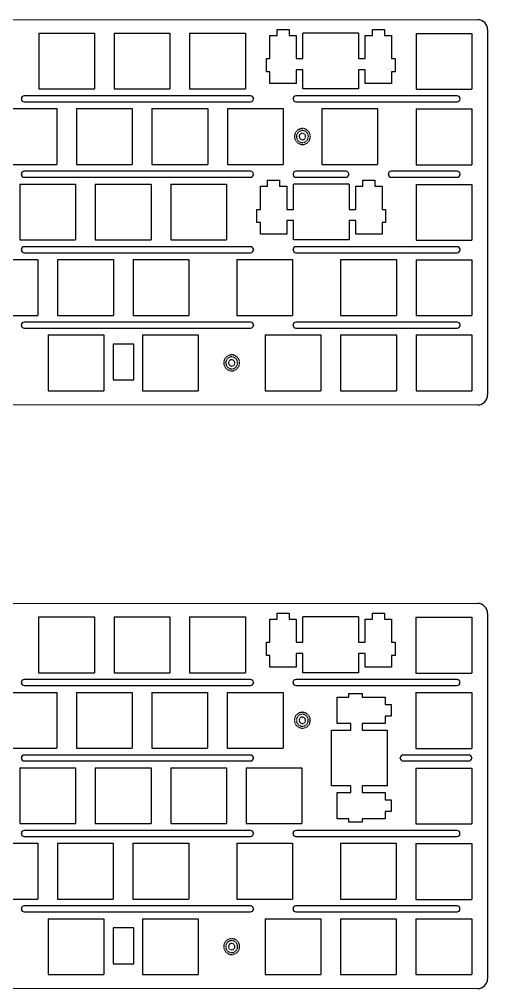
# Model space of a CAD drawing. Extents: x 1168 to 1833, y 1867 to 2135.
# Drawn here: x 1357.6 to 1475.5, y 1890.4 to 2134.5 of the extents above; entities that cross this region are included whole.
import ezdxf

# ---------------------------------------------------------------- set-up
doc = ezdxf.new("R2010")
doc.units = 0
doc.header["$MEASUREMENT"] = 0
for name, pattern in [('AI-Linetype-31', [0.2, 0.1, -0.1]), ('AI-Linetype-32', [0.2, 0.1, -0.1]), ('AI-Linetype-33', [0.2, 0.1, -0.1]), ('AI-Linetype-34', [0.2, 0.1, -0.1]), ('AI-Linetype-35', [0.2, 0.1, -0.1]), ('AI-Linetype-36', [0.2, 0.1, -0.1]), ('AI-Linetype-4', [0.2, 0.1, -0.1]), ('AI-Linetype-5', [0.2, 0.1, -0.1]), ('AI-Linetype-6', [0.2, 0.1, -0.1]), ('AI-Linetype-7', [0.2, 0.1, -0.1]), ('AI-Linetype-8', [0.2, 0.1, -0.1]), ('AI-Linetype-9', [0.2, 0.1, -0.1])]:
    doc.linetypes.add(name, pattern=pattern)
doc.layers.add('_U+56FE_U+5C42 1', color=7, linetype='Continuous')

msp = doc.modelspace()

# ---------------------------------------------------------------- linework, layer by layer
at = {"layer": '_U+56FE_U+5C42 1', "color": 7, "lineweight": 25}
for points in [[(1171.01, 2134.52), (1473.01, 2134.44)], [(1362.48, 2131.04), (1376.53, 2131.04)], [(1362.48, 2131.04), (1362.48, 2116.99)], [(1376.53, 2131.04), (1376.53, 2116.99)], [(1381.48, 2131.04), (1395.53, 2131.04)], [(1381.48, 2131.04), (1381.48, 2116.99)], [(1395.53, 2131.04), (1395.53, 2116.99)], [(1400.48, 2131.04), (1414.53, 2131.04)], [(1400.48, 2131.04), (1400.48, 2116.99)], [(1414.53, 2131.04), (1414.53, 2116.99)], [(1422.51, 2130.49), (1422.51, 2131.99)], [(1422.51, 2131.99), (1425.51, 2131.99)], [(1425.51, 2131.99), (1425.51, 2130.49)], [(1443.03, 2131.04), (1428.98, 2131.04)], [(1428.98, 2124.65), (1428.98, 2131.04)], [(1443.03, 2131.04), (1443.03, 2124.65)], [(1446.51, 2130.49), (1446.51, 2131.99)], [(1446.51, 2131.99), (1449.51, 2131.99)], [(1449.51, 2131.99), (1449.51, 2130.49)], [(1457.48, 2130.97), (1471.53, 2130.97)], [(1457.48, 2130.97), (1457.48, 2116.92)], [(1471.53, 2130.97), (1471.53, 2116.92)], [(1475.51, 2131.94), (1475.51, 2039.94)], [(1420.68, 2124.65), (1420.68, 2130.49)], [(1420.68, 2130.49), (1422.51, 2130.49)], [(1425.51, 2130.49), (1427.33, 2130.49)], [(1427.33, 2130.49), (1427.33, 2124.65)], [(1444.68, 2124.65), (1444.68, 2130.49)], [(1444.68, 2130.49), (1446.51, 2130.49)], [(1449.51, 2130.49), (1451.33, 2130.49)], [(1451.33, 2130.49), (1451.33, 2124.65)], [(1419.81, 2121.35), (1419.81, 2124.65)], [(1419.81, 2124.65), (1420.68, 2124.65)], [(1427.33, 2124.65), (1428.98, 2124.65)], [(1443.03, 2124.65), (1444.68, 2124.65)], [(1451.33, 2124.65), (1452.21, 2124.65)], [(1452.21, 2124.65), (1452.21, 2121.35)], [(1420.68, 2121.35), (1419.81, 2121.35)], [(1420.68, 2118.39), (1420.68, 2121.35)], [(1428.98, 2121.85), (1427.33, 2121.85)], [(1427.33, 2121.85), (1427.33, 2118.39)], [(1428.98, 2116.99), (1428.98, 2121.85)], [(1444.68, 2121.85), (1443.03, 2121.85)], [(1443.03, 2121.85), (1443.03, 2116.99)], [(1444.68, 2118.39), (1444.68, 2121.85)], [(1451.33, 2121.85), (1451.33, 2121.85)], [(1452.21, 2121.35), (1451.33, 2121.35)], [(1451.33, 2121.35), (1451.33, 2118.39)], [(1362.48, 2116.99), (1376.53, 2116.99)], [(1381.48, 2116.99), (1395.53, 2116.99)], [(1400.48, 2116.99), (1414.53, 2116.99)], [(1427.33, 2118.39), (1420.68, 2118.39)], [(1443.03, 2116.99), (1428.98, 2116.99)], [(1451.33, 2118.39), (1444.68, 2118.39)], [(1457.48, 2116.92), (1471.53, 2116.92)], [(1358.14, 2114.47), (1358.14, 2114.57)], [(1415.84, 2115.27), (1358.84, 2115.27)], [(1358.84, 2113.77), (1415.84, 2113.77)], [(1416.54, 2114.57), (1416.54, 2114.47)], [(1426.54, 2114.47), (1426.54, 2114.57)], [(1467.86, 2115.27), (1427.24, 2115.27)], [(1427.24, 2113.77), (1467.86, 2113.77)], [(1468.56, 2114.47), (1468.56, 2114.57)], [(1352.98, 2112.04), (1367.03, 2112.04)], [(1367.03, 2112.04), (1367.03, 2097.99)], [(1371.98, 2112.04), (1386.03, 2112.04)], [(1371.98, 2112.04), (1371.98, 2097.99)], [(1386.03, 2112.04), (1386.03, 2097.99)], [(1390.98, 2112.04), (1405.03, 2112.04)], [(1390.98, 2112.04), (1390.98, 2097.99)], [(1405.03, 2112.04), (1405.03, 2097.99)], [(1409.98, 2112.04), (1424.03, 2112.04)], [(1409.98, 2112.04), (1409.98, 2097.99)], [(1424.03, 2112.04), (1424.03, 2097.99)], [(1433.73, 2112.04), (1447.78, 2112.04)], [(1433.73, 2112.04), (1433.73, 2097.99)], [(1447.78, 2112.04), (1447.78, 2097.99)], [(1457.48, 2111.97), (1471.53, 2111.97)], [(1457.48, 2111.97), (1457.48, 2097.92)], [(1471.53, 2111.97), (1471.53, 2097.92)], [(1352.98, 2097.99), (1367.03, 2097.99)], [(1371.98, 2097.99), (1386.03, 2097.99)], [(1390.98, 2097.99), (1405.03, 2097.99)], [(1409.98, 2097.99), (1424.03, 2097.99)], [(1433.73, 2097.99), (1447.78, 2097.99)], [(1457.48, 2097.92), (1471.53, 2097.92)], [(1358.14, 2095.47), (1358.14, 2095.57)], [(1415.84, 2096.27), (1358.84, 2096.27)], [(1358.84, 2094.77), (1415.84, 2094.77)], [(1416.54, 2095.57), (1416.54, 2095.47)], [(1426.54, 2095.47), (1426.54, 2095.57)], [(1439.84, 2096.27), (1427.24, 2096.27)], [(1427.24, 2094.77), (1439.84, 2094.77)], [(1440.54, 2095.57), (1440.54, 2095.47)], [(1450.54, 2095.47), (1450.54, 2095.57)], [(1467.86, 2096.27), (1451.24, 2096.27)], [(1451.24, 2094.77), (1467.86, 2094.77)], [(1468.56, 2095.47), (1468.56, 2095.57)], [(1357.73, 2093.04), (1371.78, 2093.04)], [(1357.73, 2093.04), (1357.73, 2078.99)], [(1371.78, 2093.04), (1371.78, 2078.99)], [(1376.73, 2093.04), (1390.78, 2093.04)], [(1376.73, 2093.04), (1376.73, 2078.99)], [(1390.78, 2093.04), (1390.78, 2078.99)], [(1395.73, 2093.04), (1409.78, 2093.04)], [(1395.73, 2093.04), (1395.73, 2078.99)], [(1409.78, 2093.04), (1409.78, 2078.99)], [(1418.31, 2086.65), (1418.31, 2092.49)], [(1418.31, 2092.49), (1420.13, 2092.49)], [(1420.13, 2092.49), (1420.13, 2093.99)], [(1420.13, 2093.99), (1423.13, 2093.99)], [(1423.13, 2093.99), (1423.13, 2092.49)], [(1423.13, 2092.49), (1424.96, 2092.49)], [(1424.96, 2092.49), (1424.96, 2086.65)], [(1440.66, 2093.04), (1426.61, 2093.04)], [(1426.61, 2086.65), (1426.61, 2093.04)], [(1440.66, 2093.04), (1440.66, 2086.65)], [(1442.31, 2086.65), (1442.31, 2092.49)], [(1442.31, 2092.49), (1444.13, 2092.49)], [(1444.13, 2092.49), (1444.13, 2093.99)], [(1444.13, 2093.99), (1447.13, 2093.99)], [(1447.13, 2093.99), (1447.13, 2092.49)], [(1447.13, 2092.49), (1448.96, 2092.49)], [(1448.96, 2092.49), (1448.96, 2086.65)], [(1457.48, 2092.97), (1471.53, 2092.97)], [(1457.48, 2092.97), (1457.48, 2078.92)], [(1471.53, 2092.97), (1471.53, 2078.92)], [(1417.43, 2083.35), (1417.43, 2086.65)], [(1417.43, 2086.65), (1418.31, 2086.65)], [(1424.96, 2086.65), (1426.61, 2086.65)], [(1440.66, 2086.65), (1442.31, 2086.65)], [(1448.96, 2086.65), (1449.83, 2086.65)], [(1449.83, 2086.65), (1449.83, 2083.35)], [(1418.31, 2083.35), (1417.43, 2083.35)], [(1418.31, 2080.39), (1418.31, 2083.35)], [(1426.61, 2083.85), (1424.96, 2083.85)], [(1424.96, 2083.85), (1424.96, 2080.39)], [(1426.61, 2078.99), (1426.61, 2083.85)], [(1442.31, 2083.85), (1440.66, 2083.85)], [(1440.66, 2083.85), (1440.66, 2078.99)], [(1442.31, 2080.39), (1442.31, 2083.85)], [(1448.96, 2083.85), (1448.96, 2083.85)], [(1449.83, 2083.35), (1448.96, 2083.35)], [(1448.96, 2083.35), (1448.96, 2080.39)], [(1424.96, 2080.39), (1418.31, 2080.39)], [(1448.96, 2080.39), (1442.31, 2080.39)], [(1357.73, 2078.99), (1371.78, 2078.99)], [(1415.84, 2077.27), (1358.84, 2077.27)], [(1376.73, 2078.99), (1390.78, 2078.99)], [(1395.73, 2078.99), (1409.78, 2078.99)], [(1440.66, 2078.99), (1426.61, 2078.99)], [(1467.86, 2077.27), (1427.24, 2077.27)], [(1457.48, 2078.92), (1471.53, 2078.92)], [(1358.14, 2076.47), (1358.14, 2076.57)], [(1358.84, 2075.77), (1415.84, 2075.77)], [(1416.54, 2076.57), (1416.54, 2076.47)], [(1426.54, 2076.47), (1426.54, 2076.57)], [(1427.24, 2075.77), (1467.86, 2075.77)], [(1468.56, 2076.47), (1468.56, 2076.57)], [(1348.23, 2074.04), (1362.28, 2074.04)], [(1362.28, 2074.04), (1362.28, 2059.99)], [(1367.23, 2074.04), (1381.28, 2074.04)], [(1367.23, 2074.04), (1367.23, 2059.99)], [(1381.28, 2074.04), (1381.28, 2059.99)], [(1386.23, 2074.04), (1400.28, 2074.04)], [(1386.23, 2074.04), (1386.23, 2059.99)], [(1400.28, 2074.04), (1400.28, 2059.99)], [(1412.36, 2074.04), (1426.41, 2074.04)], [(1412.36, 2074.04), (1412.36, 2059.99)], [(1426.41, 2074.04), (1426.41, 2059.99)], [(1438.48, 2074.04), (1452.53, 2074.04)], [(1438.48, 2074.04), (1438.48, 2059.99)], [(1452.53, 2074.04), (1452.53, 2059.99)], [(1457.48, 2073.97), (1471.53, 2073.97)], [(1457.48, 2073.97), (1457.48, 2059.92)], [(1471.53, 2073.97), (1471.53, 2059.92)], [(1348.23, 2059.99), (1362.28, 2059.99)], [(1415.84, 2058.27), (1358.84, 2058.27)], [(1367.23, 2059.99), (1381.28, 2059.99)], [(1386.23, 2059.99), (1400.28, 2059.99)], [(1412.36, 2059.99), (1426.41, 2059.99)], [(1467.86, 2058.27), (1427.24, 2058.27)], [(1438.48, 2059.99), (1452.53, 2059.99)], [(1457.48, 2059.92), (1471.53, 2059.92)], [(1358.14, 2057.47), (1358.14, 2057.57)], [(1358.84, 2056.77), (1415.84, 2056.77)], [(1416.54, 2057.57), (1416.54, 2057.47)], [(1426.54, 2057.47), (1426.54, 2057.57)], [(1427.24, 2056.77), (1467.86, 2056.77)], [(1468.56, 2057.47), (1468.56, 2057.57)], [(1364.86, 2055.04), (1378.91, 2055.04)], [(1364.86, 2055.04), (1364.86, 2040.99)], [(1378.91, 2055.04), (1378.91, 2040.99)], [(1388.61, 2055.04), (1402.66, 2055.04)], [(1388.61, 2055.04), (1388.61, 2040.99)], [(1402.66, 2055.04), (1402.66, 2040.99)], [(1419.48, 2055.04), (1433.53, 2055.04)], [(1419.48, 2055.04), (1419.48, 2040.99)], [(1433.53, 2055.04), (1433.53, 2040.99)], [(1438.48, 2055.04), (1452.53, 2055.04)], [(1438.48, 2055.04), (1438.48, 2040.99)], [(1452.53, 2055.04), (1452.53, 2040.99)], [(1457.48, 2055.04), (1471.53, 2055.04)], [(1457.48, 2055.04), (1457.48, 2040.99)], [(1471.53, 2055.04), (1471.53, 2040.99)], [(1364.86, 2040.99), (1378.91, 2040.99)], [(1388.61, 2040.99), (1402.66, 2040.99)], [(1419.48, 2040.99), (1433.53, 2040.99)], [(1438.48, 2040.99), (1452.53, 2040.99)], [(1457.48, 2040.99), (1471.53, 2040.99)], [(1171.01, 2037.52), (1473.01, 2037.44)], [(1170.99, 1987.52), (1472.99, 1987.44)], [(1422.51, 1983.49), (1422.51, 1984.99)], [(1422.51, 1984.99), (1425.51, 1984.99)], [(1425.51, 1984.99), (1425.51, 1983.49)], [(1446.51, 1983.49), (1446.51, 1984.99)], [(1446.51, 1984.99), (1449.51, 1984.99)], [(1449.51, 1984.99), (1449.51, 1983.49)], [(1475.49, 1984.94), (1475.49, 1892.94)], [(1362.47, 1984.04), (1376.52, 1984.04)], [(1362.47, 1984.04), (1362.47, 1969.99)], [(1376.52, 1984.04), (1376.52, 1969.99)], [(1381.47, 1984.04), (1395.52, 1984.04)], [(1381.47, 1984.04), (1381.47, 1969.99)], [(1395.52, 1984.04), (1395.52, 1969.99)], [(1400.47, 1984.04), (1414.52, 1984.04)], [(1400.47, 1984.04), (1400.47, 1969.99)], [(1414.52, 1984.04), (1414.52, 1969.99)], [(1420.68, 1977.65), (1420.68, 1983.49)], [(1420.68, 1983.49), (1422.51, 1983.49)], [(1425.51, 1983.49), (1427.33, 1983.49)], [(1427.33, 1983.49), (1427.33, 1977.65)], [(1443.03, 1984.04), (1428.98, 1984.04)], [(1428.98, 1977.65), (1428.98, 1984.04)], [(1443.03, 1984.04), (1443.03, 1977.65)], [(1444.68, 1977.65), (1444.68, 1983.49)], [(1444.68, 1983.49), (1446.51, 1983.49)], [(1449.51, 1983.49), (1451.33, 1983.49)], [(1451.33, 1983.49), (1451.33, 1977.65)], [(1457.47, 1983.97), (1471.52, 1983.97)], [(1457.47, 1983.97), (1457.47, 1969.92)], [(1471.52, 1983.97), (1471.52, 1969.92)], [(1419.81, 1974.35), (1419.81, 1977.65)], [(1419.81, 1977.65), (1420.68, 1977.65)], [(1427.33, 1977.65), (1428.98, 1977.65)], [(1443.03, 1977.65), (1444.68, 1977.65)], [(1451.33, 1977.65), (1452.21, 1977.65)], [(1452.21, 1977.65), (1452.21, 1974.35)], [(1428.98, 1974.85), (1427.33, 1974.85)], [(1427.33, 1974.85), (1427.33, 1971.39)], [(1428.98, 1969.99), (1428.98, 1974.85)], [(1444.68, 1974.85), (1443.03, 1974.85)], [(1443.03, 1974.85), (1443.03, 1969.99)], [(1444.68, 1971.39), (1444.68, 1974.85)], [(1451.33, 1974.85), (1451.33, 1974.85)], [(1420.68, 1974.35), (1419.81, 1974.35)], [(1420.68, 1971.39), (1420.68, 1974.35)], [(1452.21, 1974.35), (1451.33, 1974.35)], [(1451.33, 1974.35), (1451.33, 1971.39)], [(1362.47, 1969.99), (1376.52, 1969.99)], [(1381.47, 1969.99), (1395.52, 1969.99)], [(1400.47, 1969.99), (1414.52, 1969.99)], [(1427.33, 1971.39), (1420.68, 1971.39)], [(1443.03, 1969.99), (1428.98, 1969.99)], [(1451.33, 1971.39), (1444.68, 1971.39)], [(1457.47, 1969.92), (1471.52, 1969.92)], [(1358.13, 1967.47), (1358.13, 1967.57)], [(1415.83, 1968.27), (1358.83, 1968.27)], [(1416.53, 1967.57), (1416.53, 1967.47)], [(1426.53, 1967.47), (1426.53, 1967.57)], [(1467.84, 1968.27), (1427.23, 1968.27)], [(1468.54, 1967.47), (1468.54, 1967.57)], [(1352.97, 1965.04), (1367.02, 1965.04)], [(1358.83, 1966.77), (1415.83, 1966.77)], [(1367.02, 1965.04), (1367.02, 1950.99)], [(1371.97, 1965.04), (1386.02, 1965.04)], [(1371.97, 1965.04), (1371.97, 1950.99)], [(1386.02, 1965.04), (1386.02, 1950.99)], [(1390.97, 1965.04), (1405.02, 1965.04)], [(1390.97, 1965.04), (1390.97, 1950.99)], [(1405.02, 1965.04), (1405.02, 1950.99)], [(1409.97, 1965.04), (1424.02, 1965.04)], [(1409.97, 1965.04), (1409.97, 1950.99)], [(1424.02, 1965.04), (1424.02, 1950.99)], [(1427.23, 1966.77), (1467.84, 1966.77)], [(1457.47, 1964.97), (1471.52, 1964.97)], [(1457.47, 1964.97), (1457.47, 1950.92)], [(1471.52, 1964.97), (1471.52, 1950.92)], [(1437.63, 1957.19), (1437.63, 1963.84)], [(1437.63, 1963.84), (1440.59, 1963.84)], [(1440.59, 1963.84), (1440.59, 1964.72)], [(1440.59, 1964.72), (1443.89, 1964.72)], [(1443.89, 1964.72), (1443.89, 1963.84)], [(1443.89, 1963.84), (1449.73, 1963.84)], [(1449.73, 1963.84), (1449.73, 1962.02)], [(1449.73, 1962.02), (1451.23, 1962.02)], [(1451.23, 1962.02), (1451.23, 1959.02)], [(1451.23, 1959.02), (1449.73, 1959.02)], [(1449.73, 1959.02), (1449.73, 1957.19)], [(1436.23, 1941.49), (1436.23, 1955.54)], [(1436.23, 1955.54), (1441.09, 1955.54)], [(1441.09, 1957.19), (1437.63, 1957.19)], [(1441.09, 1955.54), (1441.09, 1957.19)], [(1449.73, 1957.19), (1443.89, 1957.19)], [(1443.89, 1957.19), (1443.89, 1955.54)], [(1443.89, 1955.54), (1450.28, 1955.54)], [(1450.28, 1941.49), (1450.28, 1955.54)], [(1352.97, 1950.99), (1367.02, 1950.99)], [(1371.97, 1950.99), (1386.02, 1950.99)], [(1390.97, 1950.99), (1405.02, 1950.99)], [(1409.97, 1950.99), (1424.02, 1950.99)], [(1457.47, 1950.92), (1471.52, 1950.92)], [(1358.13, 1948.47), (1358.13, 1948.57)], [(1415.83, 1949.27), (1358.83, 1949.27)], [(1358.83, 1947.77), (1415.83, 1947.77)], [(1416.53, 1948.57), (1416.53, 1948.47)], [(1453.51, 1948.47), (1453.51, 1948.57)], [(1470.82, 1949.27), (1454.21, 1949.27)], [(1454.21, 1947.77), (1470.82, 1947.77)], [(1471.52, 1948.47), (1471.52, 1948.57)], [(1357.72, 1946.04), (1371.77, 1946.04)], [(1357.72, 1946.04), (1357.72, 1931.99)], [(1371.77, 1946.04), (1371.77, 1931.99)], [(1376.72, 1946.04), (1390.77, 1946.04)], [(1376.72, 1946.04), (1376.72, 1931.99)], [(1390.77, 1946.04), (1390.77, 1931.99)], [(1395.72, 1946.04), (1409.77, 1946.04)], [(1395.72, 1946.04), (1395.72, 1931.99)], [(1409.77, 1946.04), (1409.77, 1931.99)], [(1414.72, 1946.04), (1428.77, 1946.04)], [(1414.72, 1946.04), (1414.72, 1931.99)], [(1428.77, 1946.04), (1428.77, 1931.99)], [(1457.47, 1945.97), (1471.52, 1945.97)], [(1457.47, 1945.97), (1457.47, 1931.92)], [(1471.52, 1945.97), (1471.52, 1931.92)], [(1441.09, 1941.49), (1436.23, 1941.49)], [(1441.09, 1939.84), (1441.09, 1941.49)], [(1450.28, 1941.49), (1443.89, 1941.49)], [(1443.89, 1941.49), (1443.89, 1939.84)], [(1437.63, 1933.19), (1437.63, 1939.84)], [(1437.63, 1939.84), (1441.09, 1939.84)], [(1443.89, 1939.84), (1449.73, 1939.84)], [(1449.73, 1939.84), (1449.73, 1938.02)], [(1449.73, 1938.02), (1451.23, 1938.02)], [(1451.23, 1938.02), (1451.23, 1935.02)], [(1440.59, 1933.19), (1437.63, 1933.19)], [(1440.59, 1932.32), (1440.59, 1933.19)], [(1441.09, 1933.19), (1441.09, 1933.19)], [(1449.73, 1933.19), (1443.89, 1933.19)], [(1443.89, 1933.19), (1443.89, 1932.32)], [(1451.23, 1935.02), (1449.73, 1935.02)], [(1449.73, 1935.02), (1449.73, 1933.19)], [(1357.72, 1931.99), (1371.77, 1931.99)], [(1376.72, 1931.99), (1390.77, 1931.99)], [(1395.72, 1931.99), (1409.77, 1931.99)], [(1414.72, 1931.99), (1428.77, 1931.99)], [(1443.89, 1932.32), (1440.59, 1932.32)], [(1457.47, 1931.92), (1471.52, 1931.92)], [(1358.13, 1929.47), (1358.13, 1929.57)], [(1415.83, 1930.27), (1358.83, 1930.27)], [(1358.83, 1928.77), (1415.83, 1928.77)], [(1416.53, 1929.57), (1416.53, 1929.47)], [(1426.53, 1929.47), (1426.53, 1929.57)], [(1467.84, 1930.27), (1427.23, 1930.27)], [(1427.23, 1928.77), (1467.84, 1928.77)], [(1468.54, 1929.47), (1468.54, 1929.57)], [(1348.22, 1927.04), (1362.27, 1927.04)], [(1362.27, 1927.04), (1362.27, 1912.99)], [(1367.22, 1927.04), (1381.27, 1927.04)], [(1367.22, 1927.04), (1367.22, 1912.99)], [(1381.27, 1927.04), (1381.27, 1912.99)], [(1386.22, 1927.04), (1400.27, 1927.04)], [(1386.22, 1927.04), (1386.22, 1912.99)], [(1400.27, 1927.04), (1400.27, 1912.99)], [(1412.34, 1927.04), (1426.39, 1927.04)], [(1412.34, 1927.04), (1412.34, 1912.99)], [(1426.39, 1927.04), (1426.39, 1912.99)], [(1438.47, 1927.04), (1452.52, 1927.04)], [(1438.47, 1927.04), (1438.47, 1912.99)], [(1452.52, 1927.04), (1452.52, 1912.99)], [(1457.47, 1926.97), (1471.52, 1926.97)], [(1457.47, 1926.97), (1457.47, 1912.92)], [(1471.52, 1926.97), (1471.52, 1912.92)], [(1348.22, 1912.99), (1362.27, 1912.99)], [(1415.83, 1911.27), (1358.83, 1911.27)], [(1367.22, 1912.99), (1381.27, 1912.99)], [(1386.22, 1912.99), (1400.27, 1912.99)], [(1412.34, 1912.99), (1426.39, 1912.99)], [(1467.84, 1911.27), (1427.23, 1911.27)], [(1438.47, 1912.99), (1452.52, 1912.99)], [(1457.47, 1912.92), (1471.52, 1912.92)], [(1358.13, 1910.47), (1358.13, 1910.57)], [(1358.83, 1909.77), (1415.83, 1909.77)], [(1416.53, 1910.57), (1416.53, 1910.47)], [(1426.53, 1910.47), (1426.53, 1910.57)], [(1427.23, 1909.77), (1467.84, 1909.77)], [(1468.54, 1910.47), (1468.54, 1910.57)], [(1364.84, 1908.04), (1378.89, 1908.04)], [(1364.84, 1908.04), (1364.84, 1893.99)], [(1378.89, 1908.04), (1378.89, 1893.99)], [(1388.59, 1908.04), (1402.64, 1908.04)], [(1388.59, 1908.04), (1388.59, 1893.99)], [(1402.64, 1908.04), (1402.64, 1893.99)], [(1419.47, 1908.04), (1433.52, 1908.04)], [(1419.47, 1908.04), (1419.47, 1893.99)], [(1433.52, 1908.04), (1433.52, 1893.99)], [(1438.47, 1908.04), (1452.52, 1908.04)], [(1438.47, 1908.04), (1438.47, 1893.99)], [(1452.52, 1908.04), (1452.52, 1893.99)], [(1457.47, 1908.04), (1471.52, 1908.04)], [(1457.47, 1908.04), (1457.47, 1893.99)], [(1471.52, 1908.04), (1471.52, 1893.99)], [(1364.84, 1893.99), (1378.89, 1893.99)], [(1388.59, 1893.99), (1402.64, 1893.99)], [(1419.47, 1893.99), (1433.52, 1893.99)], [(1438.47, 1893.99), (1452.52, 1893.99)], [(1457.47, 1893.99), (1471.52, 1893.99)], [(1170.99, 1890.52), (1472.99, 1890.44)]]:
    msp.add_lwpolyline(points, dxfattribs=at)
for points in [[(1381.26, 2052.75), (1381.26, 2043.72), (1386.44, 2043.72), (1386.44, 2052.75)], [(1381.24, 1905.75), (1381.24, 1896.72), (1386.42, 1896.72), (1386.42, 1905.75)]]:
    msp.add_lwpolyline(points, close=True, dxfattribs=at)
for points in [[(1475.51, 2131.94), (1475.51, 2133.32), (1474.39, 2134.44), (1473.01, 2134.44)], [(1358.84, 2115.27), (1358.46, 2115.27), (1358.14, 2114.95), (1358.14, 2114.57)], [(1358.14, 2114.47), (1358.14, 2114.08), (1358.46, 2113.77), (1358.84, 2113.77)], [(1416.54, 2114.57), (1416.54, 2114.95), (1416.23, 2115.27), (1415.84, 2115.27)], [(1415.84, 2113.77), (1416.23, 2113.77), (1416.54, 2114.08), (1416.54, 2114.47)], [(1427.24, 2115.27), (1426.86, 2115.27), (1426.54, 2114.95), (1426.54, 2114.57)], [(1426.54, 2114.47), (1426.54, 2114.08), (1426.86, 2113.77), (1427.24, 2113.77)], [(1468.56, 2114.57), (1468.56, 2114.95), (1468.24, 2115.27), (1467.86, 2115.27)], [(1467.86, 2113.77), (1468.24, 2113.77), (1468.56, 2114.08), (1468.56, 2114.47)], [(1358.84, 2096.27), (1358.46, 2096.27), (1358.14, 2095.95), (1358.14, 2095.57)], [(1358.14, 2095.47), (1358.14, 2095.08), (1358.46, 2094.77), (1358.84, 2094.77)], [(1416.54, 2095.57), (1416.54, 2095.95), (1416.23, 2096.27), (1415.84, 2096.27)], [(1415.84, 2094.77), (1416.23, 2094.77), (1416.54, 2095.08), (1416.54, 2095.47)], [(1427.24, 2096.27), (1426.86, 2096.27), (1426.54, 2095.95), (1426.54, 2095.57)], [(1426.54, 2095.47), (1426.54, 2095.08), (1426.86, 2094.77), (1427.24, 2094.77)], [(1440.54, 2095.57), (1440.54, 2095.95), (1440.23, 2096.27), (1439.84, 2096.27)], [(1439.84, 2094.77), (1440.23, 2094.77), (1440.54, 2095.08), (1440.54, 2095.47)], [(1451.24, 2096.27), (1450.86, 2096.27), (1450.54, 2095.95), (1450.54, 2095.57)], [(1450.54, 2095.47), (1450.54, 2095.08), (1450.86, 2094.77), (1451.24, 2094.77)], [(1468.56, 2095.57), (1468.56, 2095.95), (1468.24, 2096.27), (1467.86, 2096.27)], [(1467.86, 2094.77), (1468.24, 2094.77), (1468.56, 2095.08), (1468.56, 2095.47)], [(1358.84, 2077.27), (1358.46, 2077.27), (1358.14, 2076.95), (1358.14, 2076.57)], [(1416.54, 2076.57), (1416.54, 2076.95), (1416.23, 2077.27), (1415.84, 2077.27)], [(1427.24, 2077.27), (1426.86, 2077.27), (1426.54, 2076.95), (1426.54, 2076.57)], [(1468.56, 2076.57), (1468.56, 2076.95), (1468.24, 2077.27), (1467.86, 2077.27)], [(1358.14, 2076.47), (1358.14, 2076.08), (1358.46, 2075.77), (1358.84, 2075.77)], [(1415.84, 2075.77), (1416.23, 2075.77), (1416.54, 2076.08), (1416.54, 2076.47)], [(1426.54, 2076.47), (1426.54, 2076.08), (1426.86, 2075.77), (1427.24, 2075.77)], [(1467.86, 2075.77), (1468.24, 2075.77), (1468.56, 2076.08), (1468.56, 2076.47)], [(1358.84, 2058.27), (1358.46, 2058.27), (1358.14, 2057.95), (1358.14, 2057.57)], [(1416.54, 2057.57), (1416.54, 2057.95), (1416.23, 2058.27), (1415.84, 2058.27)], [(1427.24, 2058.27), (1426.86, 2058.27), (1426.54, 2057.95), (1426.54, 2057.57)], [(1468.56, 2057.57), (1468.56, 2057.95), (1468.24, 2058.27), (1467.86, 2058.27)], [(1358.14, 2057.47), (1358.14, 2057.08), (1358.46, 2056.77), (1358.84, 2056.77)], [(1415.84, 2056.77), (1416.23, 2056.77), (1416.54, 2057.08), (1416.54, 2057.47)], [(1426.54, 2057.47), (1426.54, 2057.08), (1426.86, 2056.77), (1427.24, 2056.77)], [(1467.86, 2056.77), (1468.24, 2056.77), (1468.56, 2057.08), (1468.56, 2057.47)], [(1473.01, 2037.44), (1474.39, 2037.44), (1475.51, 2038.56), (1475.51, 2039.94)], [(1475.49, 1984.94), (1475.49, 1986.32), (1474.37, 1987.44), (1472.99, 1987.44)], [(1358.83, 1968.27), (1358.44, 1968.27), (1358.13, 1967.95), (1358.13, 1967.57)], [(1358.13, 1967.47), (1358.13, 1967.08), (1358.44, 1966.77), (1358.83, 1966.77)], [(1416.53, 1967.57), (1416.53, 1967.95), (1416.22, 1968.27), (1415.83, 1968.27)], [(1415.83, 1966.77), (1416.22, 1966.77), (1416.53, 1967.08), (1416.53, 1967.47)], [(1427.23, 1968.27), (1426.84, 1968.27), (1426.53, 1967.95), (1426.53, 1967.57)], [(1426.53, 1967.47), (1426.53, 1967.08), (1426.84, 1966.77), (1427.23, 1966.77)], [(1468.54, 1967.57), (1468.54, 1967.95), (1468.23, 1968.27), (1467.84, 1968.27)], [(1467.84, 1966.77), (1468.23, 1966.77), (1468.54, 1967.08), (1468.54, 1967.47)], [(1358.83, 1949.27), (1358.44, 1949.27), (1358.13, 1948.95), (1358.13, 1948.57)], [(1358.13, 1948.47), (1358.13, 1948.08), (1358.44, 1947.77), (1358.83, 1947.77)], [(1416.53, 1948.57), (1416.53, 1948.95), (1416.22, 1949.27), (1415.83, 1949.27)], [(1415.83, 1947.77), (1416.22, 1947.77), (1416.53, 1948.08), (1416.53, 1948.47)], [(1454.21, 1949.27), (1453.82, 1949.27), (1453.51, 1948.95), (1453.51, 1948.57)], [(1453.51, 1948.47), (1453.51, 1948.08), (1453.82, 1947.77), (1454.21, 1947.77)], [(1471.52, 1948.57), (1471.52, 1948.95), (1471.2, 1949.27), (1470.82, 1949.27)], [(1470.82, 1947.77), (1471.2, 1947.77), (1471.52, 1948.08), (1471.52, 1948.47)], [(1358.83, 1930.27), (1358.44, 1930.27), (1358.13, 1929.95), (1358.13, 1929.57)], [(1358.13, 1929.47), (1358.13, 1929.08), (1358.44, 1928.77), (1358.83, 1928.77)], [(1416.53, 1929.57), (1416.53, 1929.95), (1416.22, 1930.27), (1415.83, 1930.27)], [(1415.83, 1928.77), (1416.22, 1928.77), (1416.53, 1929.08), (1416.53, 1929.47)], [(1427.23, 1930.27), (1426.84, 1930.27), (1426.53, 1929.95), (1426.53, 1929.57)], [(1426.53, 1929.47), (1426.53, 1929.08), (1426.84, 1928.77), (1427.23, 1928.77)], [(1468.54, 1929.57), (1468.54, 1929.95), (1468.23, 1930.27), (1467.84, 1930.27)], [(1467.84, 1928.77), (1468.23, 1928.77), (1468.54, 1929.08), (1468.54, 1929.47)], [(1358.83, 1911.27), (1358.44, 1911.27), (1358.13, 1910.95), (1358.13, 1910.57)], [(1416.53, 1910.57), (1416.53, 1910.95), (1416.22, 1911.27), (1415.83, 1911.27)], [(1427.23, 1911.27), (1426.84, 1911.27), (1426.53, 1910.95), (1426.53, 1910.57)], [(1468.54, 1910.57), (1468.54, 1910.95), (1468.23, 1911.27), (1467.84, 1911.27)], [(1358.13, 1910.47), (1358.13, 1910.08), (1358.44, 1909.77), (1358.83, 1909.77)], [(1415.83, 1909.77), (1416.22, 1909.77), (1416.53, 1910.08), (1416.53, 1910.47)], [(1426.53, 1910.47), (1426.53, 1910.08), (1426.84, 1909.77), (1427.23, 1909.77)], [(1467.84, 1909.77), (1468.23, 1909.77), (1468.54, 1910.08), (1468.54, 1910.47)], [(1472.99, 1890.44), (1474.37, 1890.44), (1475.49, 1891.56), (1475.49, 1892.94)]]:
    msp.add_open_spline(points, degree=3, dxfattribs=at)
at = {"layer": '_U+56FE_U+5C42 1', "color": 3, "linetype": 'AI-Linetype-7', "lineweight": 25}
msp.add_open_spline([(1426.88, 2105.02), (1426.88, 2106.12), (1427.78, 2107.02), (1428.88, 2107.02), (1429.99, 2107.02), (1430.88, 2106.12), (1430.88, 2105.02), (1430.88, 2103.91), (1429.99, 2103.02), (1428.88, 2103.02), (1427.78, 2103.02), (1426.88, 2103.91), (1426.88, 2105.02), (1426.88, 2105.02), (1426.88, 2105.02), (1426.88, 2105.02)], degree=3, knots=[0, 0, 0, 0, 1, 1, 1, 2, 2, 2, 3, 3, 3, 4, 4, 4, 5, 5, 5, 5], dxfattribs=at)
at = {"layer": '_U+56FE_U+5C42 1', "color": 3, "linetype": 'AI-Linetype-8', "lineweight": 25}
msp.add_open_spline([(1427.38, 2105.02), (1427.38, 2105.85), (1428.05, 2106.52), (1428.88, 2106.52), (1429.71, 2106.52), (1430.38, 2105.85), (1430.38, 2105.02), (1430.38, 2104.19), (1429.71, 2103.52), (1428.88, 2103.52), (1428.05, 2103.52), (1427.38, 2104.19), (1427.38, 2105.02), (1427.38, 2105.02), (1427.38, 2105.02), (1427.38, 2105.02)], degree=3, knots=[0, 0, 0, 0, 1, 1, 1, 2, 2, 2, 3, 3, 3, 4, 4, 4, 5, 5, 5, 5], dxfattribs=at)
at = {"layer": '_U+56FE_U+5C42 1', "color": 3, "linetype": 'AI-Linetype-9', "lineweight": 25}
msp.add_open_spline([(1428.08, 2105.02), (1428.08, 2105.46), (1428.44, 2105.82), (1428.88, 2105.82), (1429.32, 2105.82), (1429.68, 2105.46), (1429.68, 2105.02), (1429.68, 2104.58), (1429.32, 2104.22), (1428.88, 2104.22), (1428.44, 2104.22), (1428.08, 2104.58), (1428.08, 2105.02), (1428.08, 2105.02), (1428.08, 2105.02), (1428.08, 2105.02)], degree=3, knots=[0, 0, 0, 0, 1, 1, 1, 2, 2, 2, 3, 3, 3, 4, 4, 4, 5, 5, 5, 5], dxfattribs=at)
at = {"layer": '_U+56FE_U+5C42 1', "color": 3, "linetype": 'AI-Linetype-4', "lineweight": 25}
msp.add_open_spline([(1409.08, 2048.02), (1409.08, 2049.12), (1409.98, 2050.02), (1411.08, 2050.02), (1412.19, 2050.02), (1413.08, 2049.12), (1413.08, 2048.02), (1413.08, 2046.91), (1412.19, 2046.02), (1411.08, 2046.02), (1409.98, 2046.02), (1409.08, 2046.91), (1409.08, 2048.02), (1409.08, 2048.02), (1409.08, 2048.02), (1409.08, 2048.02)], degree=3, knots=[0, 0, 0, 0, 1, 1, 1, 2, 2, 2, 3, 3, 3, 4, 4, 4, 5, 5, 5, 5], dxfattribs=at)
at = {"layer": '_U+56FE_U+5C42 1', "color": 3, "linetype": 'AI-Linetype-5', "lineweight": 25}
msp.add_open_spline([(1409.58, 2048.02), (1409.58, 2048.85), (1410.25, 2049.52), (1411.08, 2049.52), (1411.91, 2049.52), (1412.58, 2048.85), (1412.58, 2048.02), (1412.58, 2047.19), (1411.91, 2046.52), (1411.08, 2046.52), (1410.25, 2046.52), (1409.58, 2047.19), (1409.58, 2048.02), (1409.58, 2048.02), (1409.58, 2048.02), (1409.58, 2048.02)], degree=3, knots=[0, 0, 0, 0, 1, 1, 1, 2, 2, 2, 3, 3, 3, 4, 4, 4, 5, 5, 5, 5], dxfattribs=at)
at = {"layer": '_U+56FE_U+5C42 1', "color": 3, "linetype": 'AI-Linetype-6', "lineweight": 25}
msp.add_open_spline([(1410.28, 2048.02), (1410.28, 2048.46), (1410.64, 2048.82), (1411.08, 2048.82), (1411.52, 2048.82), (1411.88, 2048.46), (1411.88, 2048.02), (1411.88, 2047.58), (1411.52, 2047.22), (1411.08, 2047.22), (1410.64, 2047.22), (1410.28, 2047.58), (1410.28, 2048.02), (1410.28, 2048.02), (1410.28, 2048.02), (1410.28, 2048.02)], degree=3, knots=[0, 0, 0, 0, 1, 1, 1, 2, 2, 2, 3, 3, 3, 4, 4, 4, 5, 5, 5, 5], dxfattribs=at)
at = {"layer": '_U+56FE_U+5C42 1', "color": 3, "linetype": 'AI-Linetype-34', "lineweight": 25}
msp.add_open_spline([(1426.87, 1958.02), (1426.87, 1959.12), (1427.76, 1960.02), (1428.87, 1960.02), (1429.97, 1960.02), (1430.87, 1959.12), (1430.87, 1958.02), (1430.87, 1956.91), (1429.97, 1956.02), (1428.87, 1956.02), (1427.76, 1956.02), (1426.87, 1956.91), (1426.87, 1958.02), (1426.87, 1958.02), (1426.87, 1958.02), (1426.87, 1958.02)], degree=3, knots=[0, 0, 0, 0, 1, 1, 1, 2, 2, 2, 3, 3, 3, 4, 4, 4, 5, 5, 5, 5], dxfattribs=at)
at = {"layer": '_U+56FE_U+5C42 1', "color": 3, "linetype": 'AI-Linetype-35', "lineweight": 25}
msp.add_open_spline([(1427.37, 1958.02), (1427.37, 1958.85), (1428.04, 1959.52), (1428.87, 1959.52), (1429.7, 1959.52), (1430.37, 1958.85), (1430.37, 1958.02), (1430.37, 1957.19), (1429.7, 1956.52), (1428.87, 1956.52), (1428.04, 1956.52), (1427.37, 1957.19), (1427.37, 1958.02), (1427.37, 1958.02), (1427.37, 1958.02), (1427.37, 1958.02)], degree=3, knots=[0, 0, 0, 0, 1, 1, 1, 2, 2, 2, 3, 3, 3, 4, 4, 4, 5, 5, 5, 5], dxfattribs=at)
at = {"layer": '_U+56FE_U+5C42 1', "color": 3, "linetype": 'AI-Linetype-36', "lineweight": 25}
msp.add_open_spline([(1428.07, 1958.02), (1428.07, 1958.46), (1428.43, 1958.82), (1428.87, 1958.82), (1429.31, 1958.82), (1429.67, 1958.46), (1429.67, 1958.02), (1429.67, 1957.58), (1429.31, 1957.22), (1428.87, 1957.22), (1428.43, 1957.22), (1428.07, 1957.58), (1428.07, 1958.02), (1428.07, 1958.02), (1428.07, 1958.02), (1428.07, 1958.02)], degree=3, knots=[0, 0, 0, 0, 1, 1, 1, 2, 2, 2, 3, 3, 3, 4, 4, 4, 5, 5, 5, 5], dxfattribs=at)
at = {"layer": '_U+56FE_U+5C42 1', "color": 3, "linetype": 'AI-Linetype-31', "lineweight": 25}
msp.add_open_spline([(1409.07, 1901.02), (1409.07, 1902.12), (1409.96, 1903.02), (1411.07, 1903.02), (1412.17, 1903.02), (1413.07, 1902.12), (1413.07, 1901.02), (1413.07, 1899.91), (1412.17, 1899.02), (1411.07, 1899.02), (1409.96, 1899.02), (1409.07, 1899.91), (1409.07, 1901.02), (1409.07, 1901.02), (1409.07, 1901.02), (1409.07, 1901.02)], degree=3, knots=[0, 0, 0, 0, 1, 1, 1, 2, 2, 2, 3, 3, 3, 4, 4, 4, 5, 5, 5, 5], dxfattribs=at)
at = {"layer": '_U+56FE_U+5C42 1', "color": 3, "linetype": 'AI-Linetype-32', "lineweight": 25}
msp.add_open_spline([(1409.57, 1901.02), (1409.57, 1901.85), (1410.24, 1902.52), (1411.07, 1902.52), (1411.9, 1902.52), (1412.57, 1901.85), (1412.57, 1901.02), (1412.57, 1900.19), (1411.9, 1899.52), (1411.07, 1899.52), (1410.24, 1899.52), (1409.57, 1900.19), (1409.57, 1901.02), (1409.57, 1901.02), (1409.57, 1901.02), (1409.57, 1901.02)], degree=3, knots=[0, 0, 0, 0, 1, 1, 1, 2, 2, 2, 3, 3, 3, 4, 4, 4, 5, 5, 5, 5], dxfattribs=at)
at = {"layer": '_U+56FE_U+5C42 1', "color": 3, "linetype": 'AI-Linetype-33', "lineweight": 25}
msp.add_open_spline([(1410.27, 1901.02), (1410.27, 1901.46), (1410.63, 1901.82), (1411.07, 1901.82), (1411.51, 1901.82), (1411.87, 1901.46), (1411.87, 1901.02), (1411.87, 1900.58), (1411.51, 1900.22), (1411.07, 1900.22), (1410.63, 1900.22), (1410.27, 1900.58), (1410.27, 1901.02), (1410.27, 1901.02), (1410.27, 1901.02), (1410.27, 1901.02)], degree=3, knots=[0, 0, 0, 0, 1, 1, 1, 2, 2, 2, 3, 3, 3, 4, 4, 4, 5, 5, 5, 5], dxfattribs=at)

doc.saveas('drawing.dxf')
